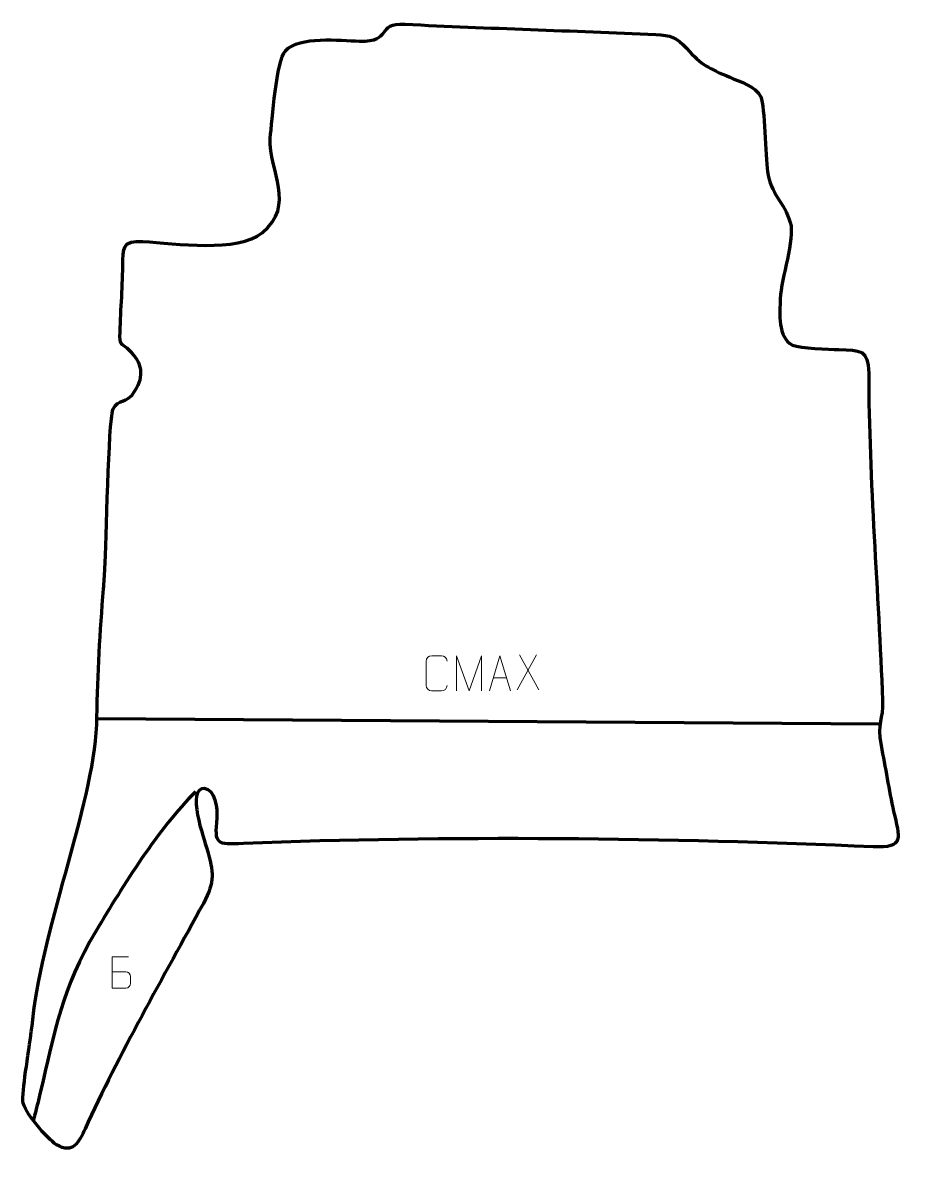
# Model space of a CAD drawing. Header units: millimetres. Extents: x -563 to 65, y -22 to 784.
import ezdxf

# ---------------------------------------------------------------- set-up
doc = ezdxf.new("R2010")
doc.units = ezdxf.units.MM
doc.header["$MEASUREMENT"] = 0
doc.layers.add('layer 2', color=7, linetype='Continuous')
doc.layers.add('layer 3', color=7, linetype='Continuous')

msp = doc.modelspace()

# ---------------------------------------------------------------- linework, layer by layer
at = {"layer": 'layer 2', "color": 142, "lineweight": 158}
msp.add_open_spline([(46.96, 284.3702), (46.96, 284.3702), (-510.0512, 288.163), (-510.0512, 288.163)], degree=3, dxfattribs=at)
msp.add_open_spline([(-439.9807, 236.1753), (-466.1995, 210.1294), (-491.6913, 169.1848), (-510.6925, 137.1572), (-510.6925, 137.1572), (-535.0966, 96.0227), (-539.8881, 66.3572), (-550.6206, 21.1226), (-550.6206, 21.1226), (-552.0277, 15.2906), (-553.4825, 9.4887), (-555.0163, 3.6885), (-555.0163, 3.6885), (-555.0163, 3.6885), (-555.4029, 2.2353), (-555.4029, 2.2353)], degree=3, knots=[0, 0, 0, 0, 0.2, 0.2, 0.2, 0.2, 0.4, 0.4, 0.4, 0.4, 0.6, 0.6, 0.6, 0.6, 1, 1, 1, 1], dxfattribs=at)
at = {"layer": 'layer 3', "color": 242, "lineweight": 158}
msp.add_open_spline([(-112.5932, 775.1868), (-171.9858, 777.8472), (-231.417, 779.4322), (-290.792, 782.4867), (-290.792, 782.4867), (-312.162, 783.586), (-299.0654, 769.7714), (-323.4306, 770.4851), (-323.4306, 770.4851), (-336.9278, 770.9174), (-366.3008, 774.1992), (-375.9772, 763.5583), (-375.9772, 763.5583), (-382.4672, 756.4214), (-385.4427, 714.0423), (-386.7964, 701.39), (-386.7964, 701.39), (-387.7112, 677.5274), (-368.1496, 653.7832), (-392.564, 633.9754), (-392.564, 633.9754), (-409.8242, 619.972), (-454.1705, 626.2084), (-477.3758, 627.8446), (-477.3758, 627.8446), (-491.7905, 628.861), (-491.6715, 623.2574), (-491.7098, 610.3439), (-491.7098, 610.3439), (-491.8422, 593.446), (-493.3669, 576.8364), (-493.6981, 560.1068), (-493.6981, 560.1068), (-493.8353, 553.1815), (-491.9329, 555.341), (-486.7849, 550.2458), (-486.7849, 550.2458), (-477.8386, 541.3911), (-476.0961, 532.5192), (-483.0068, 521.4432), (-483.0068, 521.4432), (-489.2787, 511.3912), (-494.8934, 516.7481), (-498.6946, 508.2354), (-498.6946, 508.2354), (-501.8556, 499.5095), (-503.5163, 412.1388), (-504.432, 395.183), (-504.432, 395.183), (-504.6965, 390.2854), (-505.0123, 385.4047), (-505.3794, 380.5139), (-505.3794, 380.5139), (-507.6996, 350.2281), (-509.7606, 319.8162), (-510.0347, 289.3869), (-510.0347, 289.3869), (-510.5526, 231.8916), (-548.3214, 142.5267), (-555.7319, 74.2332), (-555.7319, 74.2332), (-558.3606, 50.0077), (-562.9179, 28.5744), (-562.683, 16.0755), (-562.683, 16.0755), (-562.5444, 8.6981), (-545.3223, -10.7832), (-538.8212, -15.0213), (-538.8212, -15.0213), (-527.0478, -21.8544), (-523.0234, -13.529), (-518.5112, -3.6091), (-518.5112, -3.6091), (-494.6538, 48.5336), (-462.3317, 105.9586), (-434.3619, 156.644), (-434.3619, 156.644), (-425.6414, 173.466), (-427.2193, 177.9786), (-431.8535, 195.7592), (-431.8535, 195.7592), (-433.653, 201.8433), (-447.152, 239.5586), (-433.5288, 238.4942), (-433.5288, 238.4942), (-425.5619, 237.8717), (-424.0752, 223.7416), (-424.6032, 217.5684), (-424.6032, 217.5684), (-426.2493, 198.324), (-425.2847, 198.6363), (-405.8574, 199.3984), (-405.8574, 199.3984), (-262.7907, 205.0114), (-101.0013, 203.4545), (42.1373, 196.9927), (42.1373, 196.9927), (65.0323, 195.9592), (60.7938, 203.6508), (56.7018, 222.0436), (56.7018, 222.0436), (53.2988, 237.5789), (50.8628, 253.5246), (47.707, 269.2), (47.707, 269.2), (44.3861, 285.6948), (49.4279, 287.1107), (48.8752, 301.161), (48.8752, 301.161), (45.8519, 377.9892), (39.1791, 457.7327), (38.9366, 534.1948), (38.9366, 534.1948), (38.883, 551.0546), (32.848, 550.4788), (17.6193, 550.871), (17.6193, 550.871), (10.552, 551.1168), (-9.643, 551.8328), (-15.1687, 554.1586), (-15.1687, 554.1586), (-26.2132, 559.8213), (-24.1431, 576.6492), (-23.9334, 587.064), (-23.9334, 587.064), (-23.3267, 602.1916), (-13.328, 629.1285), (-16.8065, 641.408), (-16.8065, 641.408), (-21.5295, 656.6562), (-30.8098, 661.1312), (-32.9559, 677.6701), (-32.9559, 677.6701), (-34.4016, 688.8111), (-34.9847, 723.3406), (-37.7921, 730.7648), (-37.7921, 730.7648), (-41.448, 738.3918), (-52.418, 741.4537), (-59.8213, 744.6633), (-59.8213, 744.6633), (-75.0624, 751.2709), (-79.5699, 752.879), (-90.7202, 765.4253), (-90.7202, 765.4253), (-97.7559, 773.3418), (-101.9361, 774.523), (-112.5932, 775.1868)], degree=3, knots=[0, 0, 0, 0, 0.02631579, 0.02631579, 0.02631579, 0.02631579, 0.05263158, 0.05263158, 0.05263158, 0.05263158, 0.07894737, 0.07894737, 0.07894737, 0.07894737, 0.10526316, 0.10526316, 0.10526316, 0.10526316, 0.13157895, 0.13157895, 0.13157895, 0.13157895, 0.15789474, 0.15789474, 0.15789474, 0.15789474, 0.18421053, 0.18421053, 0.18421053, 0.18421053, 0.21052632, 0.21052632, 0.21052632, 0.21052632, 0.23684211, 0.23684211, 0.23684211, 0.23684211, 0.26315789, 0.26315789, 0.26315789, 0.26315789, 0.28947368, 0.28947368, 0.28947368, 0.28947368, 0.31578947, 0.31578947, 0.31578947, 0.31578947, 0.34210526, 0.34210526, 0.34210526, 0.34210526, 0.36842105, 0.36842105, 0.36842105, 0.36842105, 0.39473684, 0.39473684, 0.39473684, 0.39473684, 0.42105263, 0.42105263, 0.42105263, 0.42105263, 0.44736842, 0.44736842, 0.44736842, 0.44736842, 0.47368421, 0.47368421, 0.47368421, 0.47368421, 0.5, 0.5, 0.5, 0.5, 0.52631579, 0.52631579, 0.52631579, 0.52631579, 0.55263158, 0.55263158, 0.55263158, 0.55263158, 0.57894737, 0.57894737, 0.57894737, 0.57894737, 0.60526316, 0.60526316, 0.60526316, 0.60526316, 0.63157895, 0.63157895, 0.63157895, 0.63157895, 0.65789474, 0.65789474, 0.65789474, 0.65789474, 0.68421053, 0.68421053, 0.68421053, 0.68421053, 0.71052632, 0.71052632, 0.71052632, 0.71052632, 0.73684211, 0.73684211, 0.73684211, 0.73684211, 0.76315789, 0.76315789, 0.76315789, 0.76315789, 0.78947368, 0.78947368, 0.78947368, 0.78947368, 0.81578947, 0.81578947, 0.81578947, 0.81578947, 0.84210526, 0.84210526, 0.84210526, 0.84210526, 0.86842105, 0.86842105, 0.86842105, 0.86842105, 0.89473684, 0.89473684, 0.89473684, 0.89473684, 0.92105263, 0.92105263, 0.92105263, 0.92105263, 0.94736842, 0.94736842, 0.94736842, 0.94736842, 1, 1, 1, 1], dxfattribs=at)
at = {"layer": 'layer 3', "color": 250, "lineweight": 9}
for points, knots in [([(-260.9914, 311.871), (-261.1312, 309.5476), (-262.8084, 308.068), (-264.9561, 308.0572), (-264.9561, 308.0572), (-267.288, 308.0576), (-269.6199, 308.0576), (-271.9514, 308.0572), (-271.9514, 308.0572), (-273.8764, 307.9518), (-275.8485, 309.8363), (-275.8373, 311.8536), (-275.8373, 311.8536), (-275.8369, 317.6237), (-275.8369, 323.3934), (-275.8373, 329.1627), (-275.8373, 329.1627), (-275.8331, 331.3008), (-274.0864, 333.02), (-271.934, 333.0065), (-271.934, 333.0065), (-269.6083, 333.0065), (-267.2822, 333.0065), (-264.9561, 333.0065), (-264.9561, 333.0065), (-263.0095, 333.042), (-261.0181, 331.5505), (-260.9914, 329.1129)], [0, 0, 0, 0, 0.125, 0.125, 0.125, 0.125, 0.25, 0.25, 0.25, 0.25, 0.375, 0.375, 0.375, 0.375, 0.5, 0.5, 0.5, 0.5, 0.625, 0.625, 0.625, 0.625, 0.75, 0.75, 0.75, 0.75, 1, 1, 1, 1]), ([(-254.2569, 308.0511), (-254.2569, 308.0511), (-254.2569, 333.009), (-254.2569, 333.009), (-254.2569, 333.009), (-254.2569, 333.009), (-245.3318, 308.0511), (-245.3318, 308.0511), (-245.3318, 308.0511), (-245.3318, 308.0511), (-236.5719, 333.0085), (-236.5719, 333.0085), (-236.5719, 333.0085), (-236.5719, 333.0085), (-236.5719, 308.0511), (-236.5719, 308.0511)], [0, 0, 0, 0, 0.2, 0.2, 0.2, 0.2, 0.4, 0.4, 0.4, 0.4, 0.6, 0.6, 0.6, 0.6, 1, 1, 1, 1]), ([(-230.8849, 308.0533), (-230.8849, 308.0533), (-223.5139, 333.0068), (-223.5139, 333.0068), (-223.5139, 333.0068), (-223.5139, 333.0068), (-215.944, 308.0533), (-215.944, 308.0533)], [0, 0, 0, 0, 0.33333333, 0.33333333, 0.33333333, 0.33333333, 1, 1, 1, 1]), ([(-499.3912, 108.0304), (-496.1322, 108.0308), (-492.8729, 108.0308), (-489.6132, 108.0304), (-489.6132, 108.0304), (-487.8438, 108.0149), (-486.1209, 106.4599), (-486.1209, 104.6241), (-486.1209, 104.6241), (-486.1213, 103.6133), (-486.1213, 100.882), (-486.1209, 99.8709), (-486.1209, 99.8709), (-486.1051, 98.2068), (-487.4864, 96.403), (-489.5657, 96.4182), (-489.5657, 96.4182), (-492.8257, 96.4185), (-496.0854, 96.4185), (-499.3448, 96.4182), (-499.3448, 96.4182), (-499.3448, 103.8686), (-499.3448, 111.3187), (-499.3448, 118.7685), (-499.3448, 118.7685), (-497.2187, 118.7685), (-489.747, 118.7685), (-487.6206, 118.7685)], [0, 0, 0, 0, 0.125, 0.125, 0.125, 0.125, 0.25, 0.25, 0.25, 0.25, 0.375, 0.375, 0.375, 0.375, 0.5, 0.5, 0.5, 0.5, 0.625, 0.625, 0.625, 0.625, 0.75, 0.75, 0.75, 0.75, 1, 1, 1, 1])]:
    msp.add_open_spline(points, degree=3, knots=knots, dxfattribs=at)
for points in [[(-197.2642, 333.6731), (-197.2642, 333.6731), (-211.0048, 308.7773), (-211.0048, 308.7773)], [(-209.5502, 333.6731), (-209.5502, 333.6731), (-195.8096, 308.7196), (-195.8096, 308.7196)], [(-228.1623, 317.3027), (-228.1623, 317.3027), (-218.6666, 317.3027), (-218.6666, 317.3027)]]:
    msp.add_open_spline(points, degree=3, dxfattribs=at)

doc.saveas('drawing.dxf')
